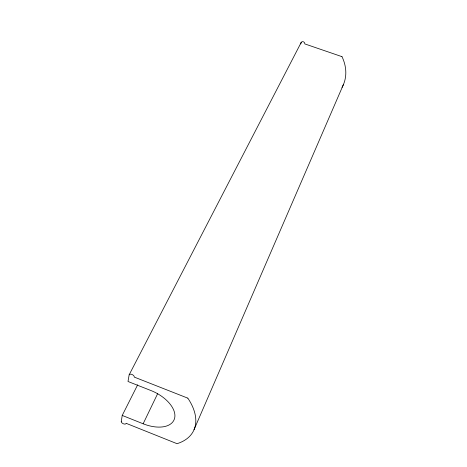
<?xml version="1.0" encoding="UTF-8"?>
<svg xmlns="http://www.w3.org/2000/svg" width="467" height="467" viewBox="0 0 467 467"><rect width="100%" height="100%" fill="white"/><g stroke="black" fill="none" stroke-linecap="round" stroke-linejoin="round"><path stroke-width="0.7" d="M137.66 384.837L122.22 415.432L121.233 421.759M300.795 43.916L301.122 42.649M194.027 429.675L343.426 84.527M122.22 415.432L143.141 423.779L157.706 393.547M129.166 374.808L301.203 42.421M341.943 56.647L304.735 43.886A1.909 1.535 27.1 0 0 303.317 41.785A1.909 1.535 27.1 0 0 301.133 42.655M187.769 398.135L134.274 377.091A2.796 1.605 27.5 0 0 131.963 374.458A2.796 1.605 27.5 0 0 129.114 375.059L127.999 381.492L150.999 390.558A29.141 16.38 26.7 0 1 174.664 418.023A30.513 17.145 26.7 0 1 143.141 423.779M187.816 398.129A67.003 37.617 27.1 0 1 177.034 443.685L126.137 423.318A2.668 1.459 27.1 0 1 123.743 423.908A2.668 1.459 27.1 0 1 121.257 421.765M341.978 56.635A46.035 36.49 26.5 0 1 342.042 87.376"/></g></svg>
